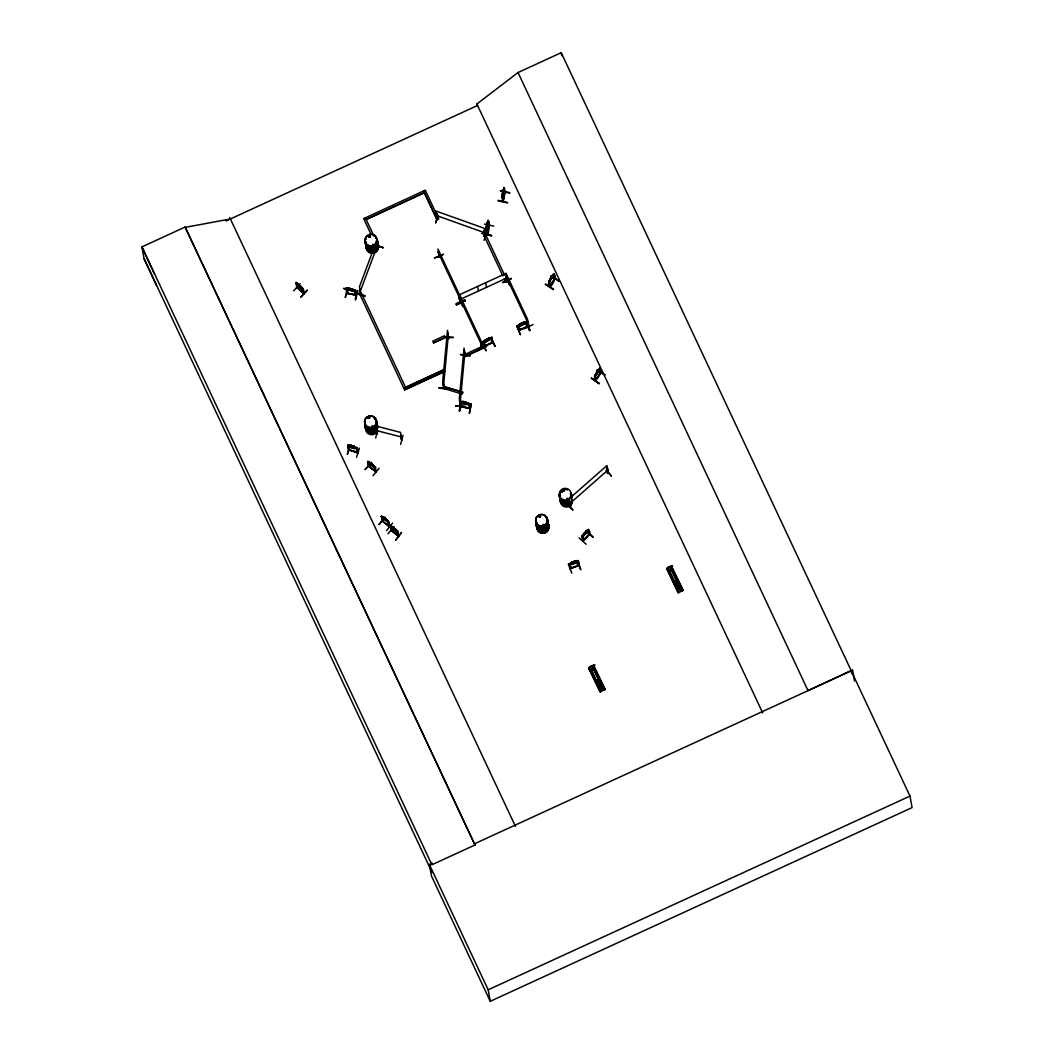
<?xml version="1.0" encoding="UTF-8"?>
<svg xmlns="http://www.w3.org/2000/svg" width="1054" height="1054" viewBox="0 0 1054 1054"><rect width="100%" height="100%" fill="white"/><g stroke="black" fill="none" stroke-linecap="round" stroke-linejoin="round"><path stroke-width="1.5" d="M455.644 406.08L465.236 406.778M465.262 406.37L455.684 405.619M486.75 233.922L488.898 225.148L488.107 220.405L486.566 225.899M487.264 234.028L487.409 233.211M487.778 221.248L488.608 225.688M487.146 234.107C489.767 234.383 489.702 215.029 487.264 222.829M502.679 201.011L501.994 195.925M503.219 201.301L504.826 192.236M505.156 192.184L504.326 187.704L503.693 188.508M459.979 301.339C460.321 298.704 459.781 296.991 459.254 296.951M460.374 302.366L459.557 296.806M459.623 297.715L460.848 297.505L460.058 297.874L460.835 303.012M481.441 347.069L482.179 347.754L481.77 346.885M481.467 347.319L482.297 347.886M507.251 281.484L506.961 280.667M528.568 325.791C525.037 313.908 530.61 328.848 528.054 325.633M528.884 326.569L527.474 319.125L506.012 273.394L459.425 294.777L460.651 302.88M296.872 287.623L297.781 287.913L296.293 282.591L296.648 283.5M297.202 287.268L303.789 293.842L303.473 292.762M491.875 342.234C495.327 340.929 481.52 347.491 484.959 345.567M447.08 388.913L439.123 387.661L448.701 388.439M439.123 387.688L447.107 388.504M594.693 665.034L593.626 668.17L590.727 669.527M593.824 665.667L593.718 668.341L590.82 669.712L589.739 667.604L588.896 667.775M671.661 565.774L672.584 565.774L671.688 569.265L668.789 570.636L666.905 568.62M487.343 233.277L486.474 225.846L486.829 234.304L488.898 224.884M502.863 192.065L502.587 193.989L502.877 193.238M442.943 383.419C445.473 385.711 443.088 392.681 443.352 382.602M447.581 333.973C447.937 330.587 448.227 341.47 448.345 337.649M448.398 337.649L448.833 338.611L447.489 330.35L442.772 380.652L443.774 388.03L444.274 387.305M460.216 405.645L459.57 400.362L460.967 406.712L470.137 408.451M459.9 400.388L459.504 401.218M465.301 356.199L464.208 350.903L465.288 356.489L482.837 348.136L464.959 356.463L465.407 355.567M460.321 405.909L460.374 404.696M460.69 405.579L460.717 404.723L459.241 410.915L461.547 403.326M460.374 404.802L460.703 405.922L459.333 398.438L464.037 348.136L465.288 356.384M460.717 405.75L460.796 404.934M443.602 385.25L448.319 334.948M460.15 403.05L464.867 352.734M507.58 202.552L498.213 200.339M554.562 279.336C547.803 290.72 551.743 284.646 548.66 281.826C547.711 297.452 561.321 269.073 551.927 275.871L552.928 275.278L549.542 281.023L550.175 278.467L553.943 273.948M595.615 380.85L595.932 379.796M600.556 373.709L600.846 372.958M503.101 192.223L502.877 190.998M570.095 563.706L571.097 568.409M569.16 564.048L572.045 562.085L570.807 563.903L574.799 562.849L576.696 561.663L574.997 560.965L578.211 560.609C581.031 567.368 576.788 567.698 577.236 560.82M360.468 294.013L359.941 288.598L360.811 294.211L361.087 293.052M377.899 247.071L378.557 246.399M485.999 229.719L486.474 225.846M488.002 220.378L486.131 230.444M501.928 196.808L503.931 187.48L504.945 193.238L503.693 188.389M502.073 197.441L504.155 188.231L502.06 197.546M487.356 225.029L487.633 222.012L487.159 222.816M486.065 228.85L486.026 229.601M369.361 466.909C366.463 454.472 371.64 469.162 368.65 466.408M368.175 462.074L373.235 466.738L375.593 467.989L375.382 467.199L374.407 466.988L375.988 472.179L375.593 471.309M374.407 466.988L375.25 471.718L374.723 466.672M375.29 467.265L376.199 471.928L368.808 465.802M389.071 526.104L388.135 521.48L389.427 526.881L382.167 521.163M382.971 521.137L382.312 520.557M389.071 525.906L389.558 526.354M397.977 535.511L398.32 536.275L391.074 530.557M391.877 530.531L390.968 530.531M391.126 529.978L398.491 535.709M365.092 295.805L356.054 292.498M482.271 233.448L491.665 235.45M498.107 200.919L507.501 202.895M599.094 681.042L598.725 681.819M677.011 582.282L676.365 580.899M503.72 188.402L504.326 187.704M482.297 233.329L491.572 235.846L482.284 233.237M484.392 224.08L493.786 226.083M488.081 220.536L488.213 221.445M487.159 234.37L486.092 228.85M486.856 228.059L488.107 221.208M509.701 193.185L500.347 191.037M502.139 195.86L501.823 196.795M448.82 338.347L447.66 333.117M368.36 235.925L368.637 236.979L369.875 236.702M369.809 236.228L368.94 236.781L368.623 235.806M372.708 244.396L373.564 244.989L372.892 244.462M372.905 244.818L373.617 244.475M367.846 417.489L367.82 418.188M369.032 417.213L368.584 418.385M369.532 418.109L369.44 417.424M372.497 425.974L372.405 425.79M538.976 515.828L538.844 516.723M538.871 516.025L539.371 517.198L540.399 516.803M540.228 516.526L539.411 515.696M540.452 516.855L540.544 516.17M540.57 516.644L539.095 515.63M543.179 525.011L543.706 524.273M543.179 524.734L544.18 524.708L543.363 525.221M562.507 489.846L562.48 490.545M563.047 489.517L563.258 490.782L563.903 489.833M564.206 490.466L564.114 489.781M567.105 498.779L567.816 498.529L567.092 498.173M346.16 288.282L349.085 288.111L355.514 290.219M346.885 292.696L347.767 293.473L347.029 288.467M347.464 288.295L345.29 297.531L347.57 289.85M352.26 288.809L353.986 290.417L347.833 289.073L349.137 288.137L346.068 288.256L346.924 293.289L356.265 294.751L355.435 294.474M350.165 288.559C346.898 289.389 355.251 290.785 351.193 288.783M352.603 290.97C331.114 284.369 354.184 292.604 355.646 290.944M355.145 294.843L354.526 290.113L355.369 290.298L356.107 295.304L346.858 293.249M355.633 291.049L354.447 290.43M355.685 299.81L357.833 290.561M460.137 401.561L461.876 406.304M460.914 402.167L460.137 401.666M461.533 403.234L459.755 411.034M469.583 404.433L469.465 403.603L463.035 401.482L466.184 402.285M463.088 401.521L460.018 401.627L463.088 401.521L461.784 402.444L467.936 403.787L466.145 402.299M463.47 403.669C455.394 400.204 467.106 406.014 469.597 404.328M464.116 401.943C460.848 402.773 469.201 404.156 465.143 402.167M469.241 403.998L468.477 403.498L469.32 403.682L470.058 408.688L469.465 403.603M469.267 407.924L470.229 408.254L460.861 406.251M469.201 413.076L471.283 403.748L469.649 413.181M303.723 293.763L296.741 287.294M500.426 190.695L509.82 192.671M461.665 302.155L460.703 297.215M485.103 345.857C481.441 331.154 486.197 356.95 483.285 341.536M491.836 342.313L492.6 342.142M490.36 338.084L488.806 338.031L491.889 337.359L492.85 342.497M521.177 325.673C513.232 327.109 526.078 325.106 526.881 322.195L526.71 321.365L517.962 325.488L519.108 330.521L527.567 326.305L518.937 330.152L519.806 329.744L518.766 325.119M526.684 326.49L527.461 326.173M376.555 429.189L377.411 433.629M377.543 430.388L375.685 438.056M400.902 435.5L401.706 440.137M401.363 439.518L400.573 435.078M400.573 444.445L403.076 435.289M583.534 540.518L582.348 535.458L583.27 539.991M589.423 534.233C571.518 550.32 595.773 533.416 588.395 530.136L586.419 533.179L588.395 530.136M443.444 388.32L443.997 386.568L462.759 392.233L444.024 386.713L443.444 388.32L462.219 394.13L462.759 392.233M349.744 449.926C349.151 449.399 348.676 439.505 348.9 450.282C344.197 441.125 353.749 446.264 357.253 447.91L357.925 452.917L356.911 452.667M348.123 445.144L348.848 445.816M349.282 446.804L347.346 454.498L349.744 446.87M348.808 449.992L348.018 445.104M350.916 445.407L349.744 446.145L355.751 447.976L354.012 446.25L351.008 445.341M351.39 447.489L354.421 448.543L351.351 447.489M352.01 445.842C348.861 446.448 357.016 448.398 353.011 446.145M354.065 446.25L357.385 448.635L354.368 448.503M356.278 447.607C358.518 455.539 355.435 452.812 357.095 447.976M357.833 452.285L357.886 452.957L357.253 447.91M356.529 457.291L359.401 448.148M355.896 293.052L364.934 296.214M486.368 228.613L486.895 227.045M578.159 565.445L579.028 565.576L569.99 568.488L571.044 568.62M360.257 288.717L359.651 289.402M377.411 241.946L378.267 247.453L378.544 246.596M377.108 245.477L383.142 247.598L378.241 246.544C376.581 247.031 381.588 246.096 382.997 247.953M437.16 218.626L436.554 213.857L437.37 214.146L438.174 219.087M437.37 214.146L436.448 214.173M437.858 215.438L435.592 223.04L438.306 215.517M483.865 230.786L484.563 231.379C486.764 238.309 483.246 236.307 483.865 230.786L484.563 231.379M485.393 235.424L484.576 235.701L485.42 235.385M487.185 231.313L484.023 240.352M666.866 568.686C666.866 566.709 674.257 564.97 671.806 566.591M360.284 291.326L378.057 243.856M503.193 201.13L502.033 195.728M545.524 284.053L553.561 289.099M591.426 378.215L599.186 383.801L591.478 378.162M607.46 472.956L608.171 472.587M594.496 376.08L599.858 368.123L600.082 373.248M600.951 372.945L599.858 368.123L600.899 373.024L595.787 380.573M460.058 301.589L461.125 302.959M507.317 281.629L506.658 276.477L505.867 276.846L506.579 281.326L507.435 281.22M481.507 347.227L481.019 342.537L481.494 347.412M552.428 278.058L553.982 274.62L548.633 282.591M586.064 530.979L582.915 535.603L587.276 531.097L585.945 530.966L588.409 529.411M675.64 582.888L677.011 582.243M368.294 235.925L370.02 235.846M369.704 236.583L369.532 235.648L368.702 235.912A6.008 5.902 -10.2 0 1 370.204 235.385A6.087 5.981 -10.2 0 0 368.689 235.846L369.071 235.674M369.928 236.755L369.835 235.661M367.78 417.489L369.203 417.041M368.123 417.371L368.597 418.425M369.467 418.069L367.872 418.135M562.454 489.846L563.653 489.293M562.652 490.69L564.14 490.426M553.245 274.738L554.444 279.653L553.798 273.987L553.666 274.962M599.212 368.834L600.451 373.617M553.297 289.613L545.3 284.396M599.449 383.287L591.439 378.188M548.989 281.075L550.267 285.937M594.891 375.237L595.826 379.875M360.837 293.882L359.454 286.728L377.227 239.258L378.623 246.781M582.519 540.662L583.06 540.056M550.886 276.082L558.897 281.273M549.766 286.609L549.424 281.286M554.76 278.585L554.167 279.468M549.49 286.424L554.575 278.559M596.801 370.244L605.115 375.013L596.88 370.125M597.947 370.033L595.444 375.184L598.843 369.453L597.842 370.033M599.792 368.241L599.581 369.137M595.694 380.599L595.326 375.448L594.561 375.988L595.339 380.665L600.635 372.589M594.627 376.805L599.845 368.874M596.564 374.842L598.224 372.194M595.405 380.481L600.675 372.76M583.771 533.219L581.768 536.987L584.232 535.432M569.766 506.144L570.438 505.604M570.122 506.671L570.675 505.946L569.871 506.552M570.609 506.223L569.568 501.243L569.674 506.487L568.646 499.267L606.985 465.499L608.395 472.824L607.367 473.299M438.912 256.333L439.623 256.939M551.15 275.674L559.187 280.838M377.332 433.642L375.725 425.961L400.494 432.377L401.785 440.111M377.372 433.813L376.647 428.859M486.988 339.111C483.615 341.997 491.467 338.729 487.936 338.663M670.291 569.055L669.857 568.686M368.716 465.828C364.473 457.62 373.129 463.523 375.079 467.515M365.185 469.478L371.64 462.324L365.211 469.491M371.14 463.417C368.834 463.167 375.382 467.475 371.957 464.076M370.639 464.801L375.514 467.91M373.05 475.657L379.111 468.266M382.259 520.742L381.469 516.038L382.338 520.808L389.598 526.407M381.535 516.855L389.018 522.679M381.614 516.908L381.548 516.117L383.024 521.111M382.628 521.453L382.18 516.737M383.801 517.422L381.403 516.117M379.111 524.563L385.171 517.092L379.005 524.47M384.644 518.173C382.325 517.791 388.807 522.389 385.527 518.752M384.223 519.477L389.11 522.744M388.597 522.27L389.045 522.824M391.034 530.597L390.309 525.524L392.707 526.816M386.634 530.531L392.628 523.034M395.158 528.765L396.673 530.926L391.693 526.486C402.378 532.692 396.923 534.523 390.586 526.223M391.745 530.887L390.402 525.603M393.55 527.58C391.232 527.184 397.714 531.783 394.433 528.146M393.063 528.963L398.004 532.138M397.595 535.801L396.818 531.137L397.872 531.414M398.465 535.748L397.714 531.414M395.566 539.964L401.548 532.441L395.869 540.201M579.12 537.856L586.103 544.233M554.562 278.704L553.851 273.895M550.307 285.805L549.74 286.438M356.147 295.12L346.99 293.157M461.705 406.804L460.98 406.66M675.311 581.097L674.955 582.137M597.157 680.423L598.395 680.028L599.107 681.095M487.053 223.922L486.658 226.887L486.829 224.937M519.503 324.764L523.68 322.01L526.657 321.51M298.769 286.174L301.233 288.243L296.214 282.512L303.341 288.915L303.631 293.552M298.374 283.974L302.208 288.348L296.148 282.591M300.113 283.737L293.618 290.838M299.995 285.529C303.381 288.954 297.004 284.778 299.283 284.751M303.012 292.999L302.3 288.572L303.17 288.901L304.079 293.579L297.07 287.281M301.128 288.269L303.394 289.56M303.394 289.718L301.194 288.19M307.215 290.113L300.706 297.202L307.307 290.272M369.532 236.663L369.756 235.898M368.189 417.476L369.098 417.437M373.011 426.501L372.154 426.317M568.33 502.481L567.539 502.574M666.945 568.501L671.121 566.143M588.975 667.577L594.482 664.758L593.916 665.838M586.235 530.518L593.165 537.026M581.808 536.249L582.23 535.643M589.186 533.877L588.778 535.05L588.316 529.516L589.384 534.338M582.915 541.071L582.651 535.854M588.804 534.8L588.567 529.74M581.848 536.908L586.459 533.166M582.638 540.847L589.212 534.049M548.699 282.498L550.649 280.68M592.809 537.303L585.866 530.794M569.792 501.48L568.923 501.809M607.776 473.312L606.617 468.622L607.262 468.055L607.815 473.47M569.753 506.421L570.227 505.67M607.447 473.233L608.118 472.561M606.116 470.282L611.491 476.21L606.498 470.031M592.019 668.499L591.887 667.762M569.476 503.865L607.815 470.097M762.714 712.939L476.882 104.003L518.028 72.528L561.215 52.7L851.171 670.594L851.724 673.664M491.836 337.504L483.14 341.483L488.858 337.991M483.18 341.575L485.999 339.48L484.774 341.312L488.634 339.968L490.373 338.084M518.001 325.594L520.781 323.394L525.182 322.089L523.456 323.973L519.49 324.777M526.881 322.195L521.124 325.581M355.251 294.698L354.513 290.008M460.835 406.08L461.692 406.212M470.031 408.623L461.692 406.686M492.732 342.59L484.129 346.318L492.126 342.866M519.78 330.047L519.029 325.475L518.107 325.554L520.729 323.394M527.527 326.556L526.71 321.365M671.293 567.605L671.978 567.289L683.111 590.411L678.117 592.783L667.538 569.41M679.066 592.335L679.58 592.098M682.781 590.517L671.24 567.263L682.781 590.49M589.673 668.434L588.988 668.763L600.134 691.859L604.851 689.579L593.27 666.339L604.495 689.79L593.31 666.576L593.995 666.365L605.128 689.487L593.982 666.378M603.968 689.988L592.809 666.853L603.731 690.146M604.469 689.79L605.154 689.474M569.832 502.718L570.477 505.775M570.214 564.009L569.12 563.956L569.292 564.786L575.431 563.113L578.303 561.242M569.397 564.733L575.471 563.218L578.198 561.281M675.311 581.136L676.365 580.952M590.174 666.405L589.331 667.88M598.725 681.767L596.959 680.884M348.821 449.65L358.004 452.548L348.94 449.847M437.265 218.257L438.121 218.665M607.987 472.679L607.262 468.055M667.024 569.661L678.223 592.743M671.912 567.329L683.111 590.411M678.736 592.506L667.235 569.147M668.71 570.451L671.596 569.081L682.175 590.846M682.505 590.688L671.24 567.263M589.094 668.71L600.161 691.859M600.108 690.106L589.265 668.236L600.767 691.582M601.096 691.424L591.215 669.488M458.688 298.098L462.706 306.648M486.131 350.613L481.599 342.247M516.803 326.068L520.465 334.843L516.855 325.976M548.33 524.945L548.33 524.905A5.968 5.863 -10.2 0 0 547.421 523.614A6.008 5.916 -10.2 0 1 548.304 524.918M590.938 666.194L594.561 664.929M570.794 568.251L570.082 563.534L569.279 564.009L570.082 568.449M673.282 581.848L677.63 579.805M674.415 584.193L678.763 582.151M675.416 586.287L679.764 584.232M599.647 678.881L595.299 680.871M601.781 683.308L597.434 685.298M602.914 685.653L598.567 687.643M599.331 689.276L603.678 687.221M438.978 256.702L438.464 251.84L439.373 257.281M439.36 257.36L438.833 252.617M434.511 257.993L443.418 254.277L434.525 258.019M506.605 281.497L505.722 276.556L506.513 276.188L506.987 281.062M502.587 282.353L511.295 278.296M456.342 304.487L465.025 300.377M456.501 304.83L465.196 300.733L456.514 304.856L455.974 303.723L464.709 299.679L465.222 300.785M507.356 280.548L510.031 284.949L507.264 279.244M483.417 341.839L484.208 341.47M518.252 325.844L519.029 325.475M481.955 348.149L481.019 342.537M528.397 326.529L527.606 321.154M519.069 330.455L527.606 326.463M477.752 350.06L486.487 346.081M533.034 324.553L524.391 328.822M477.949 350.534L486.684 346.502M495.327 346.318L491.875 339.204M526.249 323.328L529.661 330.548L526.75 323.196M156.585 285.515L144.042 258.612L141.921 246.873L185.109 227.045L475.13 845.268L185.109 227.045M225.925 221.011L477.62 105.44L476.948 103.977M424.288 192.526L437.028 219.68L438.727 218.903L425.289 190.168L363.67 218.613L371.048 234.344M485.868 235.187L484.208 236.122L485.868 235.187L504.589 275.173M361.601 293.71L359.928 294.633L361.601 293.71L405.513 387.266M461.652 298.743L506.842 277.992L528.304 323.723M506.434 281.036L507.488 281.089L505.67 281.853L507.448 280.917L505.946 277.979M445.183 337.557L444.38 335.739L432.759 341.232L433.537 342.906L445.183 337.557L433.537 342.906M491.019 337.767L491.875 342.695M359.915 294.488L404.617 389.848L444.643 371.469L443.839 369.664L403.84 388.188M405.316 387.503L443.866 369.809M851.171 670.594L808.036 690.634L518.028 72.528M474.445 843.819L851.21 670.818L909.997 796.099L912.079 807.601L490.255 1001.3L431.468 876.019L429.386 864.504L432.298 863.173M475.064 844.939L431.89 864.767L141.921 246.873M490.255 1001.3L488.186 989.798L909.997 796.099M572.032 562.177L575.036 560.926L572.085 562.177M578.079 560.662L577.394 561.281L578.172 560.517M570.109 568.62L578.751 565.049M578.106 565.8L570.148 568.831M571.782 573.218L568.343 564.298M577.473 560.912L580.78 569.806L577.842 560.781M529.661 330.548L526.381 323.354M530.109 330.337L526.697 323.209M494.893 346.489L491.427 339.322M377.174 241.182L377.148 241.182A6.008 5.902 -10.2 0 1 375.514 248.257M597.368 371.034L596.274 373.669L596.788 371.904M563.231 489.609L563.969 490.189M539.793 516.947L540.188 515.867M503.114 201.288L505.143 192.052M682.281 590.793L681.595 591.11L671.477 569.226M484.787 345.778L484.089 340.982M488.858 338.123L491.928 337.451L492.06 338.176L486.355 341.667L491.915 338.123M483.417 342.26L486.342 341.536L483.312 342.313M368.742 465.987L376.041 471.599M389.348 526.723L388.135 521.308M185.161 227.374L230.391 218.955M303.288 292.867L302.538 288.335M369.308 237.045L368.386 236.57M443.905 336.766L453.497 337.491L443.866 337.254M439.096 388.228L447.08 388.86M346.898 288.282L347.912 292.88M522.758 322.682C526.289 322.748 518.423 326.002 521.809 323.13M504.036 188.31L504.023 187.507M486.355 229.667L486.026 230.418M347.095 288.374L346.186 288.282L346.964 288.796M461.046 401.758L461.836 406.791M463.404 403.774L466.579 404.472M383.867 517.343L382.786 517.092L387.767 521.532L383.761 517.369M439.215 256.188L439.663 257.216L439.373 256.517M376.555 430.572L401.31 436.988M357.411 290.469L355.224 299.626M348.11 445.249L348.94 445.499M356.173 448.042L357.003 448.293M348.874 450.111L357.82 452.891M485.499 235.674L484.787 235.161M436.883 215.662L484.998 232.881M469.307 408.491L468.635 403.418M674.942 582.085L675.654 582.928M348.149 445.829L351.364 447.594M437.147 218.573L436.053 211.063L484.168 228.27L485.604 235.701M551.453 276.873L550.359 279.508L550.873 277.742M548.936 281.998L550.175 278.467L548.726 282.643M393.985 526.486L387.951 533.825M368.676 461.85L367.991 461.454M296.899 283.118L297.781 287.913M367.78 461.705L368.452 462.245M368.623 466.237L375.909 472.126M381.298 516.46L381.97 517M390.191 525.854L390.863 526.394M396.818 531.137L397.503 531.677M391.311 530.057L398.517 535.88M666.787 568.514L667.709 568.514M585.326 531.862C588.013 531.242 581.861 536.526 584.601 532.613M582.045 536.473L582.598 540.636M375.395 467.344L367.899 461.362L368.821 466.052M390.507 526.17L393.155 528.897M568.686 505.353L573.007 510.11L568.356 505.749M300.746 286.121L303.275 288.994M502.798 282.801L511.506 278.743M671.253 569.41L681.016 589.621M671.148 569.45L680.924 589.66M669.185 570.398L678.223 589.186M668.499 570.728L678.368 590.899M592.585 667.037L603.033 688.697M593.165 668.526L602.954 688.749M590.161 668.131L601.36 691.253L590.121 668.183M590.53 669.804L600.398 689.975M589.265 668.236L600.016 690.146M527.303 321.286L527.672 322.063M506.803 279.376L509.543 285.173M486.013 350.653L482.034 341.957M438.161 251.985L438.53 252.762M480.716 342.682L481.085 343.459M484.181 235.977L502.89 275.95M504.247 278.757L505.67 281.853M438.78 253.645L481.704 345.119M482.864 348.281L482.06 346.463L464.616 354.631L465.367 356.16M374.065 236.267L365.369 217.835M376.752 241.985L378.768 246.28M229.719 217.506L515.485 826.468M429.386 864.504L488.186 989.798M144.042 258.612L431.903 872.04M141.987 247.203L154.543 274.106M574.074 561.518C577.75 561.782 569.634 564.536 573.099 561.901M852.488 669.593L854.544 681.016M561.215 52.7L561.729 55.612M595.326 375.448L596.182 380.191M594.443 668.921L590.78 670.66M525.88 321.707L526.723 326.872M502.468 195.939L503.364 200.655M501.849 196.69L501.954 197.52M518.054 325.462L518.976 330.495M506.012 273.394L507.448 281.787M488.397 220.615L489.306 225.332M486.54 228.837L487.449 233.553M485.617 282.762L486.434 287.36M477.607 286.438L478.437 291.036M482.258 348.004L480.887 340.521L437.963 249.047L438.991 254.804M464.208 350.903L464.972 355.606M437.028 219.68L423.616 191.09M444.643 371.469L404.617 389.848M397.793 531.348L398.61 536.078M397.029 530.873L397.859 535.485M391.956 530.636L391.074 526.144M390.375 525.432L391.337 530.228M347.109 292.643L346.081 288.15M387.925 521.743L388.768 526.486M296.214 282.512L297.175 287.307M296.016 282.92L296.846 287.663M547.448 520.281A5.995 5.889 -10.2 0 1 543.785 528.397A5.995 5.889 -10.2 0 1 536.104 523.812M535.946 522.191A6.087 5.981 -10.2 0 0 543.021 528.607A6.087 5.981 -10.2 0 0 547.527 520.175A5.995 5.889 -10.2 0 1 541.189 527.171A5.995 5.889 -10.2 0 1 536.13 519.293A6.087 5.981 -10.2 0 0 541.203 527.343A6.087 5.981 -10.2 0 0 547.751 520.32M547.645 521.48A5.968 5.863 -10.2 0 1 543.232 529.74A5.968 5.863 -10.2 0 1 536.288 523.456M546.433 517.514A6.087 5.981 -10.2 0 1 547.276 518.832A5.995 5.889 -10.2 0 0 545.208 516.46M547.408 520.07A5.995 5.889 -10.2 0 1 542.981 528.37A5.995 5.889 -10.2 0 1 536.012 522.059M547.685 520.478A5.995 5.889 -10.2 0 1 542.019 527.395A5.995 5.889 -10.2 0 1 535.827 521.005M546.394 517.712A5.995 5.889 -10.2 0 1 547.224 519.016M547.513 520.109A6.087 5.981 -10.2 0 1 543.021 528.541A6.087 5.981 -10.2 0 1 535.933 522.125M537.039 524.391A6.008 5.902 -10.2 0 0 543.68 532.217A6.087 5.981 -10.2 0 0 547.329 522.468A6.008 5.902 -10.2 0 1 543.68 532.217A6.087 5.981 -10.2 0 1 536.947 524.286M536.71 523.021A6.087 5.981 -10.2 0 0 542.652 531.032A6.087 5.981 -10.2 0 0 547.948 522.52A5.995 5.889 -10.2 0 1 542.665 531.018A5.995 5.889 -10.2 0 1 536.815 523.127M547.224 522.389A5.995 5.889 -10.2 0 1 543.64 531.993A5.995 5.889 -10.2 0 1 537.013 524.181M375.58 420.454A5.995 5.889 -10.2 0 1 376.937 424.749M376.594 426.251A5.995 5.889 -10.2 0 1 368.9 429.782A5.995 5.889 -10.2 0 1 365.369 422.232M375.632 420.256A6.087 5.981 -10.2 0 1 371.983 430.006A6.087 5.981 -10.2 0 1 365.251 422.061A6.008 5.902 -10.2 0 0 371.957 429.848A6.008 5.902 -10.2 0 0 375.553 420.23M375.751 421.455A5.981 5.876 -10.2 0 1 372.932 430.849A5.981 5.876 -10.2 0 1 365.211 424.736M374.21 418.135A6.008 5.902 -10.2 0 1 375.935 425.921A6.008 5.902 -10.2 0 1 368.189 428.332A6.008 5.902 -10.2 0 1 365.119 420.968A6.087 5.981 -10.2 0 0 368.136 428.332A6.087 5.981 -10.2 0 0 375.988 425.895A6.087 5.981 -10.2 0 0 374.249 417.99A5.995 5.889 -10.2 0 1 375.316 418.965M366.911 418.451A6.008 5.902 -10.2 0 1 369.73 417.16M376.146 420.269A5.995 5.889 -10.2 0 1 370.942 428.649A5.995 5.889 -10.2 0 1 365.092 420.757M377.253 429.874A6.008 5.902 -10.2 0 1 369.559 433.418A6.008 5.902 -10.2 0 1 366.001 425.856M377.082 425.368A6.008 5.902 -10.2 0 1 377.543 426.83M376.568 431.152A6.087 5.981 -10.2 0 1 365.896 425.684A6.008 5.902 -10.2 0 0 376.489 431.033M377.134 425.184A6.087 5.981 -10.2 0 1 377.596 426.686M377.411 430.862A5.981 5.876 -10.2 0 1 369.743 434.38A5.981 5.876 -10.2 0 1 366.199 426.844M376.41 425.065A5.981 5.876 -10.2 0 1 377.701 427.832M375.791 421.64A5.981 5.876 -10.2 0 1 376.792 427.423M376.067 428.794A5.981 5.876 -10.2 0 1 365.303 426.448M365.33 426A6.087 5.981 -10.2 0 0 377.095 428.556A6.087 5.981 -10.2 0 1 365.316 425.948M377.042 425.144A6.008 5.902 -10.2 0 1 377.569 428.161M376.858 424.09A6.008 5.902 -10.2 0 1 377.372 427.107M376.304 429.979A6.008 5.902 -10.2 0 1 365.422 426.093M376.805 423.879A5.995 5.889 -10.2 0 1 377.332 426.883M376.252 429.755A5.995 5.889 -10.2 0 1 365.395 425.882M571.611 497.106A5.995 5.889 -10.2 0 0 571.084 494.115A6.087 5.981 -10.2 0 1 571.69 497.053M560.03 494.603A5.995 5.889 -10.2 0 0 569.476 501.111A6.087 5.981 -10.2 0 1 559.924 494.497M561.822 492.099A5.995 5.889 -10.2 0 1 563.139 491.269M569.674 502.284A5.968 5.863 -10.2 0 1 560.267 495.788M570.438 494.01A5.968 5.863 -10.2 0 1 571.729 496.763M569.634 502.086A5.968 5.863 -10.2 0 1 560.227 495.591M570.412 493.825A5.968 5.863 -10.2 0 1 571.703 496.566M570.925 492.732A6.087 5.981 -10.2 0 1 570.372 498.687A6.087 5.981 -10.2 0 0 570.912 492.666M569.292 499.846A6.087 5.981 -10.2 0 1 559.345 494.748A6.087 5.981 -10.2 0 0 569.279 499.78A5.995 5.889 -10.2 0 1 559.45 494.827M559.7 493.219A6.087 5.981 -10.2 0 1 560.438 491.836A6.087 5.981 -10.2 0 0 559.687 493.153M562.862 489.833A6.087 5.981 -10.2 0 1 564.377 489.372M567.513 489.636A6.087 5.981 -10.2 0 0 565.958 489.293A6.087 5.981 -10.2 0 1 567.5 489.57A5.995 5.889 -10.2 0 0 565.932 489.254M571.044 493.891A5.995 5.889 -10.2 0 1 571.571 496.895M569.437 500.9A5.995 5.889 -10.2 0 1 559.99 494.379M570.86 492.837A5.995 5.889 -10.2 0 1 571.031 497.343M559.806 493.325A5.995 5.889 -10.2 0 1 560.53 491.968M562.915 489.991A5.995 5.889 -10.2 0 1 564.404 489.53M570.82 492.626A5.995 5.889 -10.2 0 1 570.267 498.502M569.213 499.636A5.995 5.889 -10.2 0 1 559.424 494.616M559.766 493.114A5.995 5.889 -10.2 0 1 560.491 491.744M572.111 499.398A6.087 5.981 -10.2 0 1 564.707 504.734A6.087 5.981 -10.2 0 1 560.346 496.842M570.728 495.024A6.087 5.981 -10.2 0 1 571.584 496.342M572.032 499.464A5.995 5.889 -10.2 0 1 565.524 504.826A5.995 5.889 -10.2 0 1 560.109 498.45M570.675 495.156A5.995 5.889 -10.2 0 1 571.505 496.46M571.65 500.755A5.995 5.889 -10.2 0 1 560.069 498.239M570.636 494.945A5.995 5.889 -10.2 0 1 571.466 496.25M572.348 500.189A5.968 5.863 -10.2 0 1 566.709 507.079A5.968 5.863 -10.2 0 1 560.544 500.716M365.514 242.17A6.008 5.902 -10.2 0 0 372.51 248.494A6.087 5.981 -10.2 0 0 377.003 240.062A6.008 5.902 -10.2 0 1 372.51 248.494A6.087 5.981 -10.2 0 1 365.422 242.091A6.087 5.981 -10.2 0 0 372.497 248.428A6.087 5.981 -10.2 0 0 376.989 239.996A6.008 5.902 -10.2 0 1 372.47 248.283A6.008 5.902 -10.2 0 1 365.474 241.959M368.926 237.176A6.087 5.981 -10.2 0 1 370.441 236.715A6.087 5.981 -10.2 0 0 368.913 237.11A6.008 5.902 -10.2 0 1 370.441 236.649M374.196 249.087A6.008 5.902 -10.2 0 1 366.054 241.722M375.909 237.413A6.087 5.981 -10.2 0 1 373.037 246.979A6.087 5.981 -10.2 0 1 365.185 240.76M365.527 239.232A6.087 5.981 -10.2 0 1 366.265 237.835A6.008 5.902 -10.2 0 0 365.593 239.179M375.87 237.611A6.008 5.902 -10.2 0 1 373.775 246.755A6.008 5.902 -10.2 0 1 365.343 242.446M365.633 239.39A6.008 5.902 -10.2 0 1 366.357 238.033M368.755 236.056A6.008 5.902 -10.2 0 1 370.244 235.595M375.83 237.4A6.008 5.902 -10.2 0 1 373.735 246.544A6.008 5.902 -10.2 0 1 365.303 242.222M377.648 243.685A6.087 5.981 -10.2 0 1 374.671 251.642A6.008 5.902 -10.2 0 0 378.057 245.266M366.423 244.185A6.087 5.981 -10.2 0 0 373.156 252.117A6.008 5.902 -10.2 0 1 366.16 245.793M377.78 244.857A6.008 5.902 -10.2 0 1 373.34 253.171A6.008 5.902 -10.2 0 1 366.357 246.847M377.74 244.791A5.981 5.876 -10.2 0 1 373.327 253.079A5.981 5.876 -10.2 0 1 366.37 246.781M374.447 250.378A6.087 5.981 -10.2 0 0 377.899 243.909A6.087 5.981 -10.2 0 1 374.433 250.312A6.008 5.902 -10.2 0 0 377.819 244.001M366.186 242.842A6.087 5.981 -10.2 0 0 372.918 250.786A6.087 5.981 -10.2 0 1 366.199 242.907M378.017 245.055A6.008 5.902 -10.2 0 1 374.618 251.432M373.116 251.906A6.008 5.902 -10.2 0 1 366.133 245.582M376.713 242.288A6.008 5.902 -10.2 0 1 377.556 243.579M372.932 250.839A6.008 5.902 -10.2 0 1 366.278 243.013M376.528 241.221A6.008 5.902 -10.2 0 1 377.358 242.525M377.793 243.777A6.008 5.902 -10.2 0 1 371.324 250.694A6.008 5.902 -10.2 0 1 366.252 242.802M376.489 241.01A6.008 5.902 -10.2 0 1 377.319 242.315M460.466 354.526L470.005 355.804L460.466 354.526M502.402 192.948L502.284 195.715L503.562 189.101L502.508 192.961M438.174 218.586L437.305 218.731L438.253 218.56M386.357 519.306L388.913 522.099L386.317 519.293M679.29 592.19L668.144 569.055L679.343 592.177M668.71 571.334L672.716 569.45L668.71 571.334M680.884 586.511L676.549 588.633L680.884 586.511M681.635 588.079L677.3 590.187L681.648 588.145M600.78 681.161L596.445 683.282L600.78 681.227M491.81 337.557L491.164 338.229L491.81 337.557M526.631 321.562L525.986 322.234L526.631 321.562M424.367 192.618L366.16 219.509L424.393 192.763M539.477 525.841A6.008 5.916 -10.2 0 0 547.487 519.24A6.008 5.916 -10.2 0 0 537.724 515.749A6.008 5.916 -10.2 0 0 539.477 525.841A5.968 5.863 -10.2 0 0 547.448 519.319A5.968 5.863 -10.2 0 0 537.764 515.854A5.968 5.863 -10.2 0 0 539.503 525.854M543.087 533.337A6.008 5.916 -10.2 0 0 548.765 526.394A5.968 5.863 -10.2 0 1 543.073 533.258A6.008 5.916 -10.2 0 1 536.868 526.908A5.968 5.863 -10.2 0 0 543.073 533.258M542.652 530.979A6.087 5.981 -10.2 0 0 547.935 522.455A5.995 5.889 -10.2 0 1 542.626 530.808A5.995 5.889 -10.2 0 1 536.776 522.903A6.087 5.981 -10.2 0 0 542.652 530.979M368.452 427.226A5.981 5.876 -10.2 0 0 376.41 420.665A5.981 5.876 -10.2 0 0 366.7 417.2A5.981 5.876 -10.2 0 0 368.452 427.226M368.465 427.331A5.981 5.876 -10.2 0 0 376.423 420.783A5.981 5.876 -10.2 0 0 366.726 417.305A5.981 5.876 -10.2 0 0 368.465 427.331M369.704 417.002A6.087 5.981 -10.2 0 0 366.845 418.319A5.995 5.889 -10.2 0 1 369.704 416.962M377.451 427.041A6.087 5.981 -10.2 0 0 376.91 423.985A6.087 5.981 -10.2 0 1 377.437 426.975M564.601 490.637A6.087 5.981 -10.2 0 0 561.742 491.954A5.995 5.889 -10.2 0 1 564.601 490.584M563.139 499.688A5.968 5.863 -10.2 0 0 571.084 493.14A5.968 5.863 -10.2 0 0 561.4 489.675A5.968 5.863 -10.2 0 0 563.139 499.688M565.721 506.118A6.087 5.981 -10.2 0 0 572.348 500.663A5.995 5.889 -10.2 0 1 565.748 506.091A6.087 5.981 -10.2 0 1 560.227 499.636A5.995 5.889 -10.2 0 0 565.748 506.091M571.808 497.62A6.087 5.981 -10.2 0 0 570.965 496.302A5.995 5.889 -10.2 0 1 571.742 497.725M368.953 245.687A6.008 5.902 -10.2 0 0 376.95 239.1A6.008 5.902 -10.2 0 0 367.2 235.609A6.008 5.902 -10.2 0 0 368.953 245.687A5.981 5.876 -10.2 0 0 376.937 239.205A5.981 5.876 -10.2 0 0 367.227 235.74A5.981 5.876 -10.2 0 0 368.979 245.766M377.424 242.42A6.087 5.981 -10.2 0 0 376.581 241.102A6.087 5.981 -10.2 0 1 377.411 242.354"/></g></svg>
